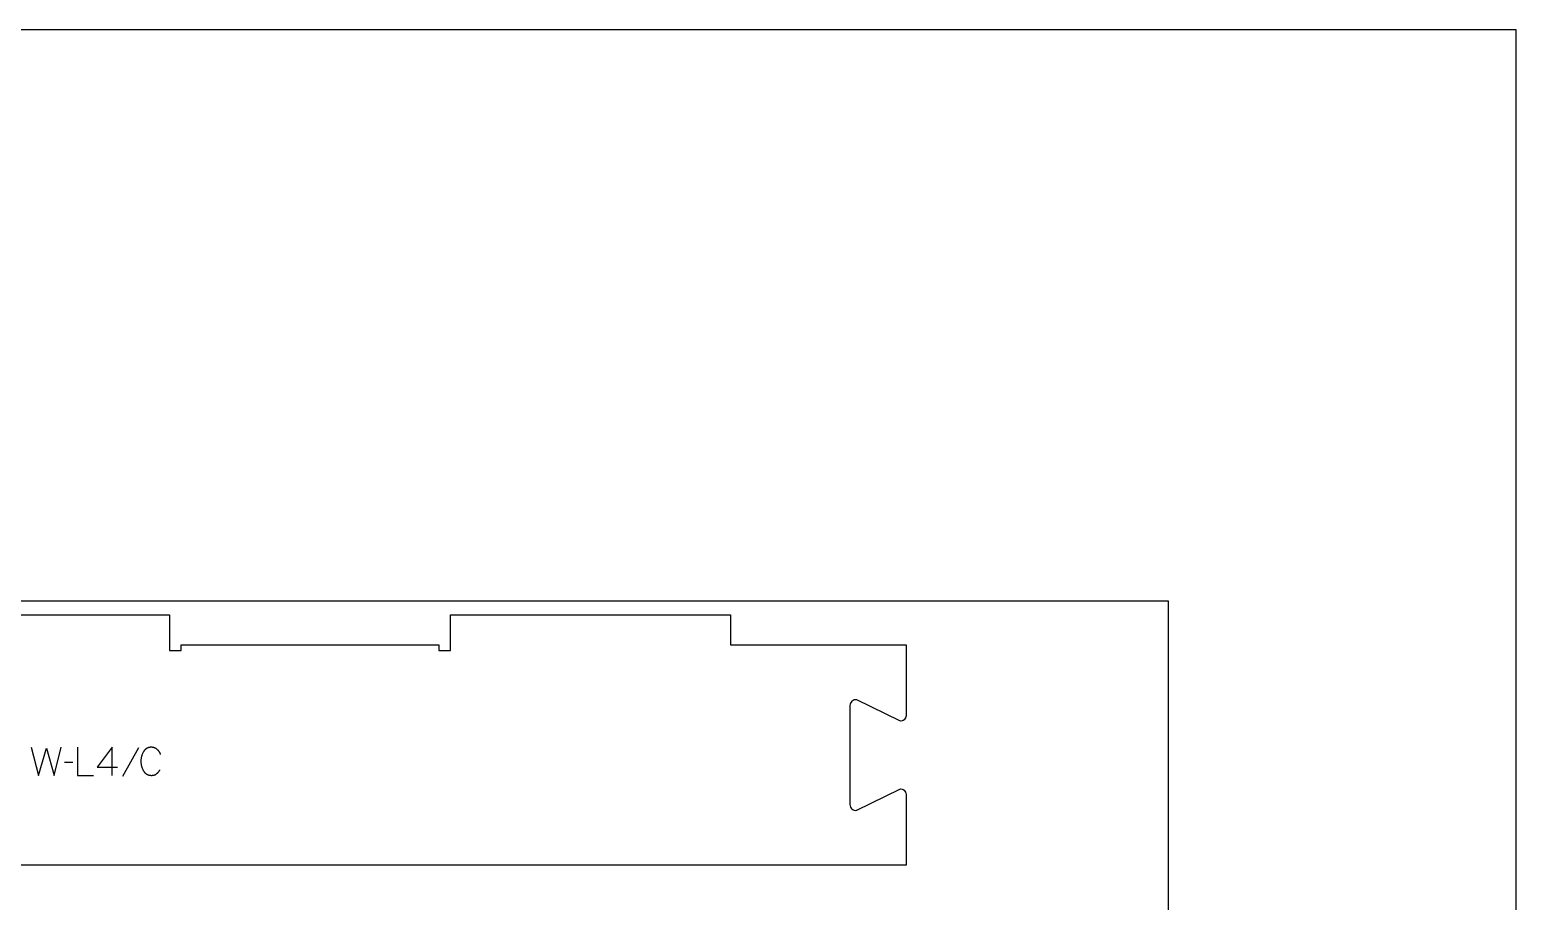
# Model space of a CAD drawing. Extents: x 0 to 4485, y 0 to 8771.
# Drawn here: x 1594 to 3183, y 4662 to 5593 of the extents above; entities that cross this region are included whole.
import ezdxf

# ---------------------------------------------------------------- set-up
doc = ezdxf.new("R2010")
doc.units = 0
for name, color, linetype in [('0_SHEET_SPRUCEPLY_2440X122', 1, 'CONTINUOUS'), ('1_ANYTOOL_1MMDEEP_LABELS_S', 2, 'CONTINUOUS'), ('4_ANYTOOL_CUTTHROUGH_OUTSI', 5, 'CONTINUOUS'), ('DONOTCUT', 7, 'CONTINUOUS')]:
    doc.layers.add(name, color=color, linetype=linetype)

msp = doc.modelspace()

# ---------------------------------------------------------------- linework, layer by layer
at = {"layer": '0_SHEET_SPRUCEPLY_2440X122'}
msp.add_lwpolyline([(371.7, 4982.6), (371.7, 3762.6), (2811.7, 3762.6), (2811.7, 4982.6)], close=True, dxfattribs=at)
at = {"layer": '1_ANYTOOL_1MMDEEP_LABELS_S', "color": 2}
for points in [[(1595.7, 4826.5), (1603.4, 4796.5), (1611.9, 4825.6), (1620.4, 4796.5), (1627.9, 4826.5)], [(1645.2, 4826.5), (1645.2, 4796.5), (1662.3, 4796.5)], [(1682.2, 4796.5), (1682.2, 4826.6), (1666.2, 4805.2)], [(1710.4, 4826.1), (1693.2, 4795.3)], [(1734, 4819), (1733.8, 4819.4), (1733.7, 4819.8), (1733.5, 4820.2), (1733.3, 4820.6), (1733.1, 4820.9), (1732.9, 4821.3), (1732.7, 4821.7), (1732.4, 4822), (1732.2, 4822.3), (1731.9, 4822.7), (1731.7, 4823), (1731.4, 4823.3), (1731.1, 4823.6), (1730.8, 4823.9), (1730.5, 4824.1), (1730.2, 4824.4), (1730.1, 4824.5), (1729.9, 4824.7), (1729.8, 4824.8), (1729.6, 4824.9), (1729.4, 4825), (1729.3, 4825.1), (1729.1, 4825.2), (1728.9, 4825.3), (1728.7, 4825.4), (1728.6, 4825.5), (1728.4, 4825.6), (1728.2, 4825.7), (1728, 4825.8), (1727.8, 4825.9), (1727.6, 4825.9), (1727.5, 4826), (1727.3, 4826.1), (1727.1, 4826.1), (1726.9, 4826.2), (1726.7, 4826.2), (1726.5, 4826.3), (1726.3, 4826.3), (1726.1, 4826.4), (1725.9, 4826.4), (1725.7, 4826.4), (1725.4, 4826.4), (1725.2, 4826.5), (1725, 4826.5), (1724.8, 4826.5), (1724.6, 4826.5), (1724.4, 4826.5), (1724.1, 4826.5), (1723.8, 4826.5), (1723.4, 4826.5), (1723.1, 4826.5), (1722.8, 4826.5), (1722.5, 4826.4), (1722.2, 4826.4), (1721.8, 4826.3), (1721.5, 4826.2), (1721.2, 4826.2), (1720.9, 4826.1), (1720.7, 4826), (1720.4, 4825.9), (1720.1, 4825.7), (1719.9, 4825.7), (1719.8, 4825.6), (1719.7, 4825.6), (1719.5, 4825.5), (1719.4, 4825.4), (1719.3, 4825.4), (1719.2, 4825.3), (1719, 4825.2), (1718.9, 4825.1), (1718.8, 4825), (1718.6, 4825), (1718.5, 4824.9), (1718.4, 4824.8), (1718.3, 4824.7), (1718, 4824.5), (1717.8, 4824.3), (1717.6, 4824.1), (1717.4, 4823.9), (1717.2, 4823.7), (1716.9, 4823.4), (1716.7, 4823.2), (1716.5, 4822.9), (1716.3, 4822.7), (1716.2, 4822.4), (1716, 4822.1), (1715.8, 4821.8), (1715.5, 4821.2), (1715.1, 4820.6), (1714.8, 4820), (1714.6, 4819.4), (1714.3, 4818.8), (1714.1, 4818.2), (1713.9, 4817.5), (1713.7, 4816.9), (1713.5, 4816.3), (1713.4, 4815.6), (1713.3, 4814.9), (1713.2, 4814.3), (1713.1, 4813.6), (1713, 4812.9), (1713, 4812.2), (1713, 4811.5), (1713, 4810.8), (1713, 4810.1), (1713.1, 4809.5), (1713.2, 4808.8), (1713.3, 4808.1), (1713.4, 4807.4), (1713.5, 4806.8), (1713.6, 4806.5), (1713.7, 4806.1), (1713.8, 4805.8), (1713.9, 4805.5), (1714, 4805.2), (1714.1, 4804.9), (1714.2, 4804.6), (1714.3, 4804.2), (1714.6, 4803.6), (1714.9, 4803), (1715.2, 4802.4), (1715.5, 4801.8), (1715.8, 4801.2), (1716, 4800.9), (1716.2, 4800.6), (1716.4, 4800.4), (1716.6, 4800.1), (1716.8, 4799.9), (1717, 4799.6), (1717.2, 4799.4), (1717.4, 4799.2), (1717.7, 4798.9), (1717.9, 4798.7), (1718.1, 4798.5), (1718.3, 4798.4), (1718.4, 4798.4), (1718.5, 4798.3), (1718.6, 4798.2), (1718.8, 4798.1), (1718.9, 4798), (1719, 4797.9), (1719.2, 4797.8), (1719.3, 4797.8), (1719.4, 4797.7), (1719.6, 4797.6), (1719.7, 4797.6), (1720, 4797.4), (1720.3, 4797.3), (1720.5, 4797.2), (1720.8, 4797.1), (1721.1, 4797), (1721.5, 4796.9), (1721.8, 4796.8), (1722.1, 4796.7), (1722.4, 4796.7), (1722.7, 4796.6), (1723.1, 4796.6), (1723.4, 4796.6), (1723.8, 4796.5), (1724.1, 4796.5), (1724.5, 4796.5), (1724.9, 4796.5), (1725.2, 4796.5), (1725.4, 4796.6), (1725.6, 4796.6), (1725.8, 4796.6), (1726, 4796.6), (1726.1, 4796.7), (1726.3, 4796.7), (1726.5, 4796.7), (1726.7, 4796.8), (1726.8, 4796.8), (1727, 4796.8), (1727.2, 4796.9), (1727.3, 4796.9), (1727.5, 4797), (1727.6, 4797), (1727.8, 4797.1), (1728, 4797.2), (1728.1, 4797.2), (1728.3, 4797.3), (1728.4, 4797.4), (1728.6, 4797.4), (1728.7, 4797.5), (1728.9, 4797.6), (1729, 4797.7), (1729.2, 4797.8), (1729.3, 4797.9), (1729.4, 4798), (1729.6, 4798.1), (1729.7, 4798.2), (1730, 4798.4), (1730.2, 4798.6), (1730.5, 4798.8), (1730.7, 4799), (1731, 4799.3), (1731.2, 4799.5), (1731.4, 4799.8), (1731.7, 4800), (1731.9, 4800.3), (1732.1, 4800.6), (1732.3, 4800.8), (1732.5, 4801.1), (1732.7, 4801.4), (1732.9, 4801.7), (1733.1, 4802), (1733.3, 4802.4)], [(1640.1, 4810.4), (1631.3, 4810.3)], [(1666.2, 4805.2), (1688, 4805.2)]]:
    msp.add_lwpolyline(points, dxfattribs=at)
at = {"layer": '4_ANYTOOL_CUTTHROUGH_OUTSI', "color": 5}
msp.add_lwpolyline([(1444, 4968), (1743.5, 4968), (1743.5, 4930.1), (1756, 4930.1), (1756, 4936.1), (2031.5, 4936.1), (2031.5, 4930.1), (2044, 4930.1), (2044, 4968), (2343.5, 4968), (2343.5, 4936), (2343.7, 4936), (2531, 4936), (2531, 4860.3), (2531, 4860.3, -0.461531), (2524.3, 4854.7), (2478.3, 4877.3), (2478.3, 4877.3), (2478.2, 4877.3), (2478.2, 4877.3, 0.220464), (2473.2, 4875.9, 0.220464), (2471, 4871.2), (2471, 4765.3, 0.220464), (2473.2, 4760.6, 0.220464), (2478.2, 4759.2), (2478.3, 4759.2), (2478.3, 4759.2), (2524.3, 4781.9), (2524.3, 4781.9, -0.461531), (2531, 4776.2), (2531, 4700.5), (2044, 4700.5), (2044, 4700.6), (2043.7, 4700.6), (1743.5, 4700.6), (1743.5, 4700.5), (1444, 4700.5)], format="xyb", dxfattribs=at)
at = {"layer": 'DONOTCUT'}
msp.add_lwpolyline([(0, 0), (3183.4, 0), (3183.4, 5593.4), (0, 5593.4)], close=True, dxfattribs=at)

doc.saveas('drawing.dxf')
